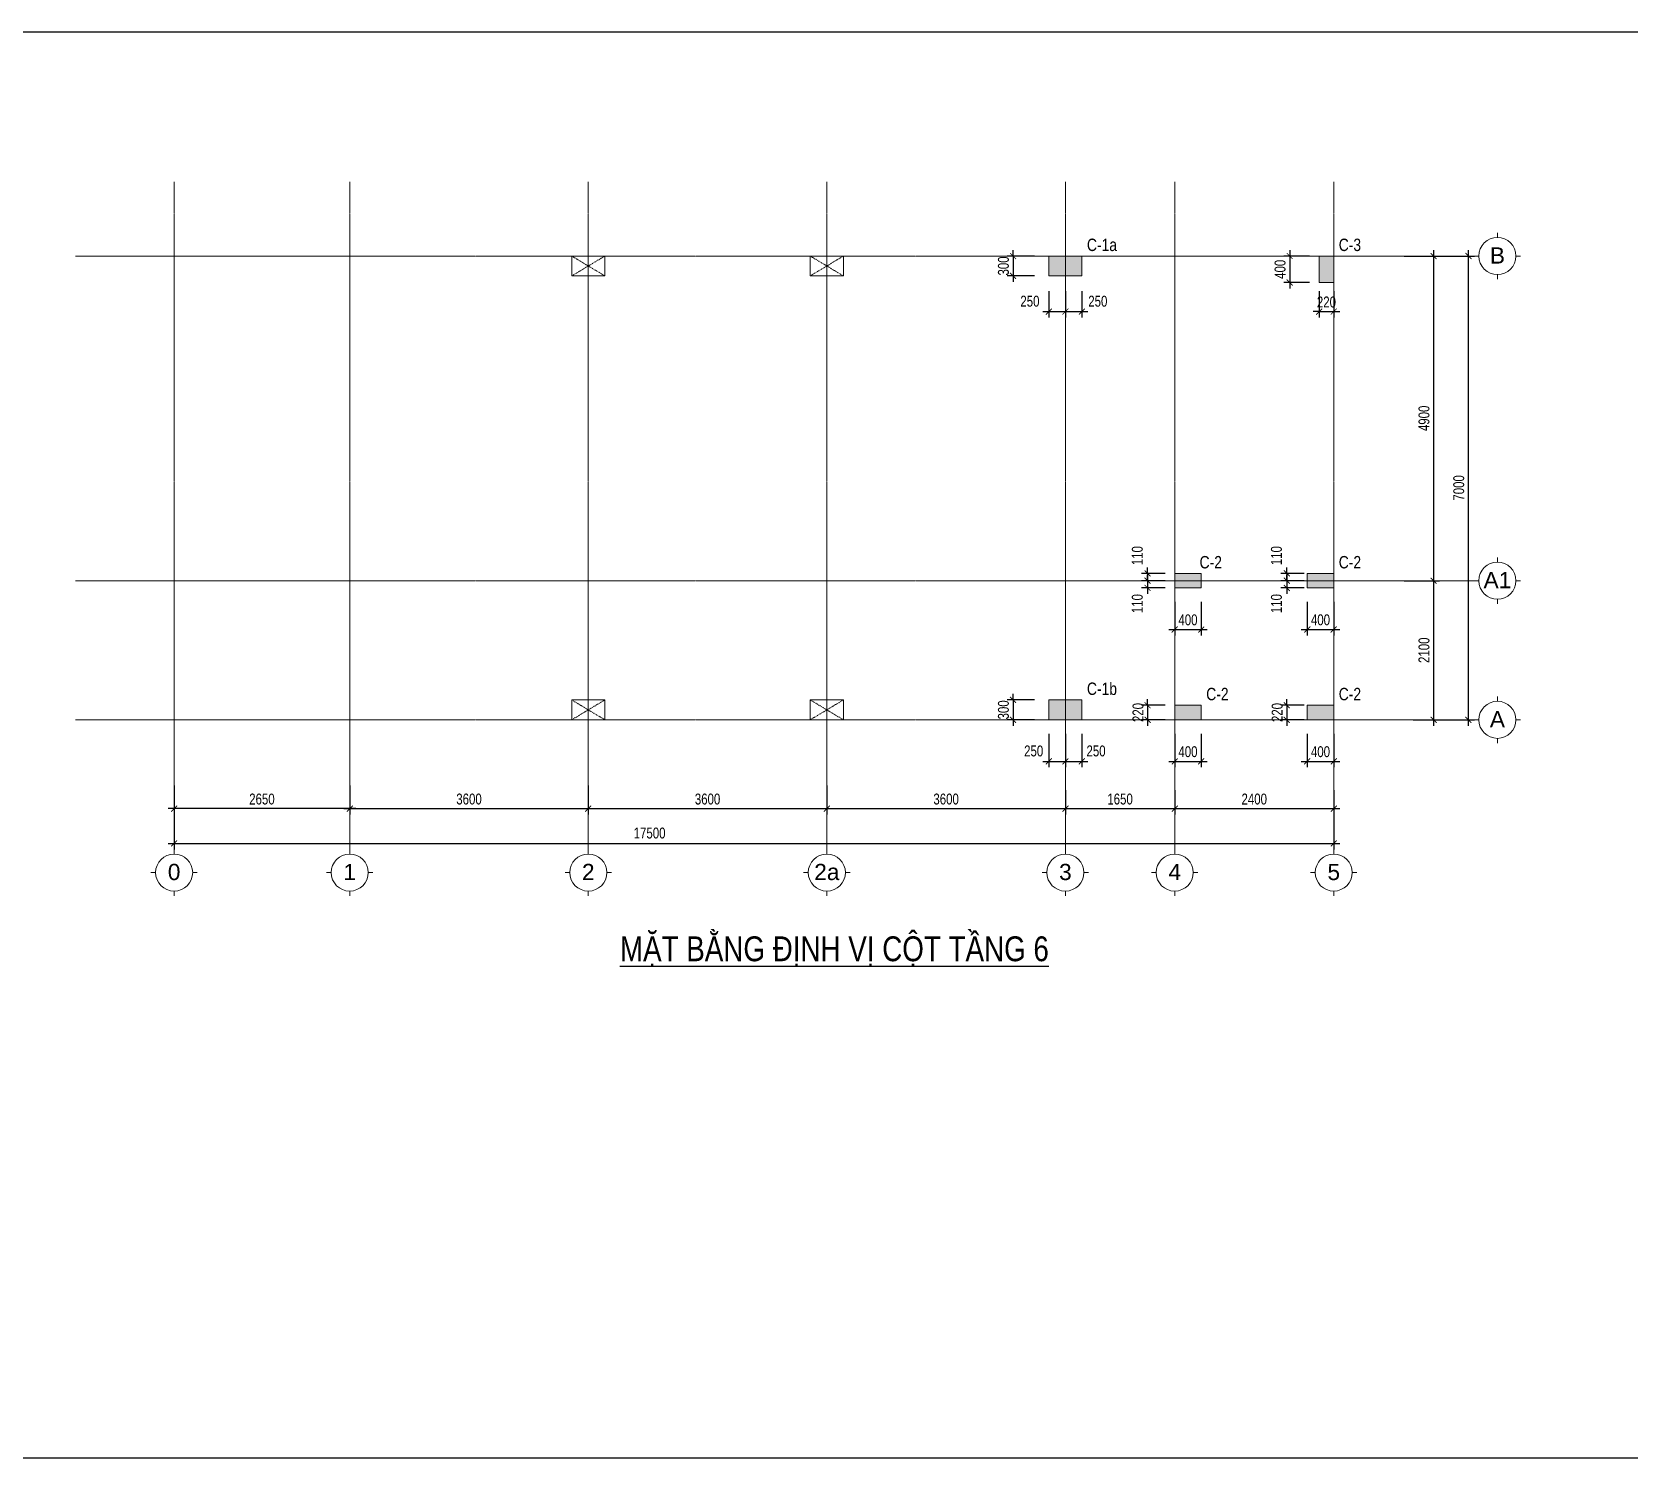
# Model space of a CAD drawing. Extents: x -165145 to 691808, y -202842 to 311040.
# Drawn here: x 291563 to 315665, y -49092 to -27567 of the extents above; entities that cross this region are included whole.
import ezdxf
from ezdxf.enums import TextEntityAlignment as Align

# ---------------------------------------------------------------- set-up
doc = ezdxf.new("R2010")
doc.units = 0
doc.header["$LTSCALE"] = 10
doc.header["$MEASUREMENT"] = 0
for name, pattern in [('CENTER', [2, 1.25, -0.25, 0.25, -0.25]), ('HIDDEN', [2.3807, 1.587, -0.7937]), ('ketcau-1', [2, 1, 1])]:
    doc.linetypes.add(name, pattern=pattern)
doc.layers.get('0').update_dxf_attribs({"linetype": 'CONTINUOUS'})
doc.layers.get('Defpoints').update_dxf_attribs({"color": 5, "linetype": 'CONTINUOUS'})
doc.layers.add('GE_KC_AXIS', color=5, linetype='CENTER')
doc.layers.add('GE_KC_TEXT_BIG', color=4, linetype='CONTINUOUS')
for name, color, linetype, lineweight in [('GE_KC_DIM', 1, 'CONTINUOUS', 20), ('GE_KC_HATCH', 250, 'CONTINUOUS', 20), ('GE_KC_NETKHUAT', 9, 'HIDDEN', 20), ('GE_KC_NETMANH', 8, 'CONTINUOUS', 20), ('GE_KC_NETTHAY', 2, 'CONTINUOUS', 20), ('GE_KC_TEN COT', 2, 'CONTINUOUS', 20), ('GE_KC_TEXT TRUC', 4, 'CONTINUOUS', 20), ('GE_KC_TRUC', 5, 'CENTER', 20), ('L-SITE', 91, 'CONTINUOUS', 9)]:
    doc.layers.add(name, color=color, linetype=linetype, lineweight=lineweight)
doc.styles.add('Arial', font='arial.ttf', dxfattribs={"height": 400})
doc.styles.add('GE_KC-Arial', font='arial.ttf', dxfattribs={"width": 0.75})
doc.dimstyles.new('GE_KC_DIM75', dxfattribs={"dimscale": 75, "dimtxt": 2.2, "dimasz": 1.2, "dimexe": 1.2, "dimexo": 0, "dimgap": 0.8, "dimtad": 1, "dimdec": 0, "dimzin": 1, "dimdsep": 46, "dimtxsty": 'GE_KC-Arial', "dimblk": 'ARCHTICK', "dimcen": 1.2, "dimdle": 1.2, "dimclrd": 1, "dimclre": 1, "dimclrt": 4, "dimadec": 0, "dimazin": 0, "dimtfac": 1, "dimtdec": 0, "dimtix": 1, "dimtmove": 2, "dimatfit": 3, "dimfxl": 0.15, "dimtvp": 0.833333, "dimtolj": 1, "dimtzin": 0, "dimarcsym": 0})

# ---------------------------------------------------------------- blocks, each defined once
blk = doc.blocks.new('Grid - M_Grid Head - Circle-24584-TẦNG 2')
at = {"layer": 'L-SITE'}
for p, q in [((0, 4), (0, 5)), ((-4, 0), (-5, 0)), ((4, 0), (5, 0)), ((0, -4), (0, -5))]:
    blk.add_line(p, q, dxfattribs=at)
blk.add_circle((0, 0), 4, dxfattribs=at)
blk = doc.blocks.new('_ArchTick')
at = {"color": 0, "linetype": 'ByBlock', "const_width": 0.15}
blk.add_lwpolyline([(-0.5, -0.5), (0.5, 0.5)], dxfattribs=at)
blk = doc.blocks.new('*D1464')
at = {"layer": 'Defpoints', "color": 0, "transparency": 16777216}
for p in [(15914, 7000), (16882, 7000), (16048, 0)]:
    blk.add_point(p, dxfattribs=at)
at = {"layer": 'GE_KC_DIM', "color": 1, "lineweight": -2, "transparency": 16777216}
for p, q in [((15914, 7000), (16972, 7000)), ((16882, -90), (16882, 7090)), ((16048, 0), (16972, 0))]:
    blk.add_line(p, q, dxfattribs=at)
at = {"layer": 'GE_KC_DIM', "color": 1, "lineweight": -2, "transparency": 16777216, "xscale": 90, "yscale": 90, "zscale": 90}
for p, rotation in [((16882, 7000), 90), ((16882, 0), 270)]:
    blk.add_blockref('_ArchTick', p, dxfattribs=dict(at, rotation=rotation))
at = {"layer": 'GE_KC_DIM', "color": 4, "transparency": 16777216, "insert": (16737, 3500), "char_height": 165, "attachment_point": 5, "rotation": 90, "style": 'GE_KC-Arial'}
blk.add_mtext('\\A1;7000', dxfattribs=at)
blk = doc.blocks.new('*D1465')
at = {"layer": 'Defpoints', "color": 0, "transparency": 16777216}
for p in [(0, -991), (3600, -991), (3600, -1341)]:
    blk.add_point(p, dxfattribs=at)
at = {"layer": 'GE_KC_DIM', "color": 1, "lineweight": -2, "transparency": 16777216}
for p, q in [((0, -991), (0, -1431)), ((3600, -991), (3600, -1431)), ((-90, -1341), (3690, -1341))]:
    blk.add_line(p, q, dxfattribs=at)
at = {"layer": 'GE_KC_DIM', "color": 1, "lineweight": -2, "transparency": 16777216, "xscale": 90, "yscale": 90, "zscale": 90, "rotation": 180}
blk.add_blockref('_ArchTick', (0, -1341), dxfattribs=at)
at = {"layer": 'GE_KC_DIM', "color": 1, "lineweight": -2, "transparency": 16777216, "xscale": 90, "yscale": 90, "zscale": 90}
blk.add_blockref('_ArchTick', (3600, -1341), dxfattribs=at)
at = {"layer": 'GE_KC_DIM', "color": 4, "transparency": 16777216, "insert": (1800, -1197), "char_height": 165, "attachment_point": 5, "style": 'GE_KC-Arial'}
blk.add_mtext('\\A1;3600', dxfattribs=at)
blk = doc.blocks.new('*D1466')
at = {"layer": 'Defpoints', "color": 0, "transparency": 16777216}
for p in [(10800, -1062), (12450, -1062), (12450, -1341)]:
    blk.add_point(p, dxfattribs=at)
at = {"layer": 'GE_KC_DIM', "color": 1, "lineweight": -2, "transparency": 16777216}
for p, q in [((10800, -1062), (10800, -1431)), ((12450, -1062), (12450, -1431)), ((10710, -1341), (12540, -1341))]:
    blk.add_line(p, q, dxfattribs=at)
at = {"layer": 'GE_KC_DIM', "color": 1, "lineweight": -2, "transparency": 16777216, "xscale": 90, "yscale": 90, "zscale": 90, "rotation": 180}
blk.add_blockref('_ArchTick', (10800, -1341), dxfattribs=at)
at = {"layer": 'GE_KC_DIM', "color": 1, "lineweight": -2, "transparency": 16777216, "xscale": 90, "yscale": 90, "zscale": 90}
blk.add_blockref('_ArchTick', (12450, -1341), dxfattribs=at)
at = {"layer": 'GE_KC_DIM', "color": 4, "transparency": 16777216, "insert": (11625, -1197), "char_height": 165, "attachment_point": 5, "style": 'GE_KC-Arial'}
blk.add_mtext('\\A1;1650', dxfattribs=at)
blk = doc.blocks.new('*D1467')
at = {"layer": 'Defpoints', "color": 0, "transparency": 16777216}
for p in [(12450, -1062), (14850, -1062), (14850, -1341)]:
    blk.add_point(p, dxfattribs=at)
at = {"layer": 'GE_KC_DIM', "color": 1, "lineweight": -2, "transparency": 16777216}
for p, q in [((12450, -1062), (12450, -1431)), ((14850, -1062), (14850, -1431)), ((12360, -1341), (14940, -1341))]:
    blk.add_line(p, q, dxfattribs=at)
at = {"layer": 'GE_KC_DIM', "color": 1, "lineweight": -2, "transparency": 16777216, "xscale": 90, "yscale": 90, "zscale": 90, "rotation": 180}
blk.add_blockref('_ArchTick', (12450, -1341), dxfattribs=at)
at = {"layer": 'GE_KC_DIM', "color": 1, "lineweight": -2, "transparency": 16777216, "xscale": 90, "yscale": 90, "zscale": 90}
blk.add_blockref('_ArchTick', (14850, -1341), dxfattribs=at)
at = {"layer": 'GE_KC_DIM', "color": 4, "transparency": 16777216, "insert": (13650, -1197), "char_height": 165, "attachment_point": 5, "style": 'GE_KC-Arial'}
blk.add_mtext('\\A1;2400', dxfattribs=at)
blk = doc.blocks.new('*D1468')
at = {"layer": 'Defpoints', "color": 0, "transparency": 16777216}
for p in [(-2650, -991), (14850, -1062), (14850, -1866)]:
    blk.add_point(p, dxfattribs=at)
at = {"layer": 'GE_KC_DIM', "color": 1, "lineweight": -2, "transparency": 16777216}
for p, q in [((-2650, -991), (-2650, -1956)), ((14850, -1062), (14850, -1956)), ((-2740, -1866), (14940, -1866))]:
    blk.add_line(p, q, dxfattribs=at)
at = {"layer": 'GE_KC_DIM', "color": 1, "lineweight": -2, "transparency": 16777216, "xscale": 90, "yscale": 90, "zscale": 90, "rotation": 180}
blk.add_blockref('_ArchTick', (-2650, -1866), dxfattribs=at)
at = {"layer": 'GE_KC_DIM', "color": 1, "lineweight": -2, "transparency": 16777216, "xscale": 90, "yscale": 90, "zscale": 90}
blk.add_blockref('_ArchTick', (14850, -1866), dxfattribs=at)
at = {"layer": 'GE_KC_DIM', "color": 4, "transparency": 16777216, "insert": (4525, -1710), "char_height": 165, "attachment_point": 5, "style": 'GE_KC-Arial'}
blk.add_mtext('\\A1;17500', dxfattribs=at)
blk = doc.blocks.new('*D1469')
at = {"layer": 'Defpoints', "color": 0, "transparency": 16777216}
for p in [(15914, 7000), (15914, 2100), (16357, 2100)]:
    blk.add_point(p, dxfattribs=at)
at = {"layer": 'GE_KC_DIM', "color": 1, "lineweight": -2, "transparency": 16777216}
for p, q in [((15914, 7000), (16447, 7000)), ((16357, 7090), (16357, 2010)), ((15914, 2100), (16447, 2100))]:
    blk.add_line(p, q, dxfattribs=at)
at = {"layer": 'GE_KC_DIM', "color": 1, "lineweight": -2, "transparency": 16777216, "xscale": 90, "yscale": 90, "zscale": 90}
for p, rotation in [((16357, 7000), 90), ((16357, 2100), 270)]:
    blk.add_blockref('_ArchTick', p, dxfattribs=dict(at, rotation=rotation))
at = {"layer": 'GE_KC_DIM', "color": 4, "transparency": 16777216, "insert": (16212, 4550), "char_height": 165, "attachment_point": 5, "rotation": 90, "style": 'GE_KC-Arial'}
blk.add_mtext('\\A1;4900', dxfattribs=at)
blk = doc.blocks.new('*D1470')
at = {"layer": 'Defpoints', "color": 0, "transparency": 16777216}
for p in [(15914, 2100), (16048, 0), (16357, 0)]:
    blk.add_point(p, dxfattribs=at)
at = {"layer": 'GE_KC_DIM', "color": 1, "lineweight": -2, "transparency": 16777216}
for p, q in [((16357, 2190), (16357, -90)), ((15914, 2100), (16447, 2100)), ((16048, 0), (16447, 0))]:
    blk.add_line(p, q, dxfattribs=at)
at = {"layer": 'GE_KC_DIM', "color": 1, "lineweight": -2, "transparency": 16777216, "xscale": 90, "yscale": 90, "zscale": 90}
for p, rotation in [((16357, 2100), 90), ((16357, 0), 270)]:
    blk.add_blockref('_ArchTick', p, dxfattribs=dict(at, rotation=rotation))
at = {"layer": 'GE_KC_DIM', "color": 4, "transparency": 16777216, "insert": (16212, 1050), "char_height": 165, "attachment_point": 5, "rotation": 90, "style": 'GE_KC-Arial'}
blk.add_mtext('\\A1;2100', dxfattribs=at)
blk = doc.blocks.new('*D1471')
at = {"layer": 'Defpoints', "color": 0, "transparency": 16777216}
for p in [(-2650, -991), (0, -991), (-2650, -1341)]:
    blk.add_point(p, dxfattribs=at)
at = {"layer": 'GE_KC_DIM', "color": 1, "lineweight": -2, "transparency": 16777216}
for p, q in [((-2650, -991), (-2650, -1431)), ((0, -991), (0, -1431)), ((90, -1341), (-2740, -1341))]:
    blk.add_line(p, q, dxfattribs=at)
at = {"layer": 'GE_KC_DIM', "color": 1, "lineweight": -2, "transparency": 16777216, "xscale": 90, "yscale": 90, "zscale": 90, "rotation": 180}
blk.add_blockref('_ArchTick', (-2650, -1341), dxfattribs=at)
at = {"layer": 'GE_KC_DIM', "color": 1, "lineweight": -2, "transparency": 16777216, "xscale": 90, "yscale": 90, "zscale": 90}
blk.add_blockref('_ArchTick', (0, -1341), dxfattribs=at)
at = {"layer": 'GE_KC_DIM', "color": 4, "transparency": 16777216, "insert": (-1325, -1197), "char_height": 165, "attachment_point": 5, "style": 'GE_KC-Arial'}
blk.add_mtext('\\A1;2650', dxfattribs=at)
blk = doc.blocks.new('*D1472')
at = {"layer": 'Defpoints', "color": 0, "transparency": 16777216}
for p in [(3600, -991), (7200, -991), (7200, -1341)]:
    blk.add_point(p, dxfattribs=at)
at = {"layer": 'GE_KC_DIM', "color": 1, "lineweight": -2, "transparency": 16777216}
for p, q in [((3600, -991), (3600, -1431)), ((7200, -991), (7200, -1431)), ((3510, -1341), (7290, -1341))]:
    blk.add_line(p, q, dxfattribs=at)
at = {"layer": 'GE_KC_DIM', "color": 1, "lineweight": -2, "transparency": 16777216, "xscale": 90, "yscale": 90, "zscale": 90, "rotation": 180}
blk.add_blockref('_ArchTick', (3600, -1341), dxfattribs=at)
at = {"layer": 'GE_KC_DIM', "color": 1, "lineweight": -2, "transparency": 16777216, "xscale": 90, "yscale": 90, "zscale": 90}
blk.add_blockref('_ArchTick', (7200, -1341), dxfattribs=at)
at = {"layer": 'GE_KC_DIM', "color": 4, "transparency": 16777216, "insert": (5400, -1197), "char_height": 165, "attachment_point": 5, "style": 'GE_KC-Arial'}
blk.add_mtext('\\A1;3600', dxfattribs=at)
blk = doc.blocks.new('*D1473')
at = {"layer": 'Defpoints', "color": 0, "transparency": 16777216}
for p in [(7200, -991), (10800, -1062), (10800, -1341)]:
    blk.add_point(p, dxfattribs=at)
at = {"layer": 'GE_KC_DIM', "color": 1, "lineweight": -2, "transparency": 16777216}
for p, q in [((7200, -991), (7200, -1431)), ((10800, -1062), (10800, -1431)), ((7110, -1341), (10890, -1341))]:
    blk.add_line(p, q, dxfattribs=at)
at = {"layer": 'GE_KC_DIM', "color": 1, "lineweight": -2, "transparency": 16777216, "xscale": 90, "yscale": 90, "zscale": 90, "rotation": 180}
blk.add_blockref('_ArchTick', (7200, -1341), dxfattribs=at)
at = {"layer": 'GE_KC_DIM', "color": 1, "lineweight": -2, "transparency": 16777216, "xscale": 90, "yscale": 90, "zscale": 90}
blk.add_blockref('_ArchTick', (10800, -1341), dxfattribs=at)
at = {"layer": 'GE_KC_DIM', "color": 4, "transparency": 16777216, "insert": (9000, -1197), "char_height": 165, "attachment_point": 5, "style": 'GE_KC-Arial'}
blk.add_mtext('\\A1;3600', dxfattribs=at)
blk = doc.blocks.new('*D1020')
at = {"layer": 'Defpoints', "color": 0, "transparency": 16777216}
for p in [(306908, -38160), (307158, -38160), (307158, -38576)]:
    blk.add_point(p, dxfattribs=at)
at = {"layer": 'GE_KC_DIM', "color": 1, "lineweight": -2, "transparency": 16777216}
for p, q in [((306908, -38160), (306908, -38666)), ((307158, -38160), (307158, -38666)), ((306818, -38576), (307248, -38576))]:
    blk.add_line(p, q, dxfattribs=at)
at = {"layer": 'GE_KC_DIM', "color": 1, "lineweight": -2, "transparency": 16777216, "xscale": 90, "yscale": 90, "zscale": 90, "rotation": 180}
blk.add_blockref('_ArchTick', (306908, -38576), dxfattribs=at)
at = {"layer": 'GE_KC_DIM', "color": 1, "lineweight": -2, "transparency": 16777216, "xscale": 90, "yscale": 90, "zscale": 90}
blk.add_blockref('_ArchTick', (307158, -38576), dxfattribs=at)
at = {"layer": 'GE_KC_DIM', "color": 4, "transparency": 16777216, "insert": (306680, -38420), "char_height": 165, "attachment_point": 5, "style": 'GE_KC-Arial'}
blk.add_mtext('\\A1;250', dxfattribs=at)
blk = doc.blocks.new('*D1021')
at = {"layer": 'Defpoints', "color": 0, "transparency": 16777216}
for p in [(307158, -38160), (307408, -38160), (307408, -38576)]:
    blk.add_point(p, dxfattribs=at)
at = {"layer": 'GE_KC_DIM', "color": 1, "lineweight": -2, "transparency": 16777216}
for p, q in [((307158, -38160), (307158, -38666)), ((307408, -38160), (307408, -38666)), ((307068, -38576), (307498, -38576))]:
    blk.add_line(p, q, dxfattribs=at)
at = {"layer": 'GE_KC_DIM', "color": 1, "lineweight": -2, "transparency": 16777216, "xscale": 90, "yscale": 90, "zscale": 90, "rotation": 180}
blk.add_blockref('_ArchTick', (307158, -38576), dxfattribs=at)
at = {"layer": 'GE_KC_DIM', "color": 1, "lineweight": -2, "transparency": 16777216, "xscale": 90, "yscale": 90, "zscale": 90}
blk.add_blockref('_ArchTick', (307408, -38576), dxfattribs=at)
at = {"layer": 'GE_KC_DIM', "color": 4, "transparency": 16777216, "insert": (307621, -38420), "char_height": 165, "attachment_point": 5, "style": 'GE_KC-Arial'}
blk.add_mtext('\\A1;250', dxfattribs=at)
blk = doc.blocks.new('*D1022')
at = {"layer": 'Defpoints', "color": 0, "transparency": 16777216}
for p in [(306694, -37649), (306368, -37949), (306694, -37949)]:
    blk.add_point(p, dxfattribs=at)
at = {"layer": 'GE_KC_DIM', "color": 1, "lineweight": -2, "transparency": 16777216}
for p, q in [((306368, -37649), (306368, -37559)), ((306694, -37649), (306278, -37649)), ((306368, -37649), (306368, -37949)), ((306694, -37949), (306278, -37949)), ((306368, -37949), (306368, -38039))]:
    blk.add_line(p, q, dxfattribs=at)
at = {"layer": 'GE_KC_DIM', "color": 1, "lineweight": -2, "transparency": 16777216, "xscale": 90, "yscale": 90, "zscale": 90}
for p, rotation in [((306368, -37649), 270), ((306368, -37949), 90)]:
    blk.add_blockref('_ArchTick', p, dxfattribs=dict(at, rotation=rotation))
at = {"layer": 'GE_KC_DIM', "color": 4, "transparency": 16777216, "insert": (306224, -37799), "char_height": 165, "attachment_point": 5, "rotation": 90, "style": 'GE_KC-Arial'}
blk.add_mtext('\\A1;300', dxfattribs=at)
blk = doc.blocks.new('*D1023')
at = {"layer": 'Defpoints', "color": 0, "transparency": 16777216}
for p in [(306908, -31477), (307158, -31477), (307158, -31788)]:
    blk.add_point(p, dxfattribs=at)
at = {"layer": 'GE_KC_DIM', "color": 1, "lineweight": -2, "transparency": 16777216}
for p, q in [((306908, -31477), (306908, -31878)), ((307158, -31477), (307158, -31878)), ((306818, -31788), (307248, -31788))]:
    blk.add_line(p, q, dxfattribs=at)
at = {"layer": 'GE_KC_DIM', "color": 1, "lineweight": -2, "transparency": 16777216, "xscale": 90, "yscale": 90, "zscale": 90, "rotation": 180}
blk.add_blockref('_ArchTick', (306908, -31788), dxfattribs=at)
at = {"layer": 'GE_KC_DIM', "color": 1, "lineweight": -2, "transparency": 16777216, "xscale": 90, "yscale": 90, "zscale": 90}
blk.add_blockref('_ArchTick', (307158, -31788), dxfattribs=at)
at = {"layer": 'GE_KC_DIM', "color": 4, "transparency": 16777216, "insert": (306623, -31632), "char_height": 165, "attachment_point": 5, "style": 'GE_KC-Arial'}
blk.add_mtext('\\A1;250', dxfattribs=at)
blk = doc.blocks.new('*D1024')
at = {"layer": 'Defpoints', "color": 0, "transparency": 16777216}
for p in [(307158, -31477), (307408, -31477), (307408, -31788)]:
    blk.add_point(p, dxfattribs=at)
at = {"layer": 'GE_KC_DIM', "color": 1, "lineweight": -2, "transparency": 16777216}
for p, q in [((307158, -31477), (307158, -31878)), ((307408, -31477), (307408, -31878)), ((307068, -31788), (307498, -31788))]:
    blk.add_line(p, q, dxfattribs=at)
at = {"layer": 'GE_KC_DIM', "color": 1, "lineweight": -2, "transparency": 16777216, "xscale": 90, "yscale": 90, "zscale": 90, "rotation": 180}
blk.add_blockref('_ArchTick', (307158, -31788), dxfattribs=at)
at = {"layer": 'GE_KC_DIM', "color": 1, "lineweight": -2, "transparency": 16777216, "xscale": 90, "yscale": 90, "zscale": 90}
blk.add_blockref('_ArchTick', (307408, -31788), dxfattribs=at)
at = {"layer": 'GE_KC_DIM', "color": 4, "transparency": 16777216, "insert": (307648, -31632), "char_height": 165, "attachment_point": 5, "style": 'GE_KC-Arial'}
blk.add_mtext('\\A1;250', dxfattribs=at)
blk = doc.blocks.new('*D1025')
at = {"layer": 'Defpoints', "color": 0, "transparency": 16777216}
for p in [(306694, -30949), (306368, -31249), (306694, -31249)]:
    blk.add_point(p, dxfattribs=at)
at = {"layer": 'GE_KC_DIM', "color": 1, "lineweight": -2, "transparency": 16777216}
for p, q in [((306694, -30949), (306278, -30949)), ((306368, -30949), (306368, -30859)), ((306368, -30949), (306368, -31249)), ((306694, -31249), (306278, -31249)), ((306368, -31249), (306368, -31339))]:
    blk.add_line(p, q, dxfattribs=at)
at = {"layer": 'GE_KC_DIM', "color": 1, "lineweight": -2, "transparency": 16777216, "xscale": 90, "yscale": 90, "zscale": 90}
for p, rotation in [((306368, -30949), 270), ((306368, -31249), 90)]:
    blk.add_blockref('_ArchTick', p, dxfattribs=dict(at, rotation=rotation))
at = {"layer": 'GE_KC_DIM', "color": 4, "transparency": 16777216, "insert": (306224, -31099), "char_height": 165, "attachment_point": 5, "rotation": 90, "style": 'GE_KC-Arial'}
blk.add_mtext('\\A1;300', dxfattribs=at)
blk = doc.blocks.new('*D1026')
at = {"layer": 'Defpoints', "color": 0, "transparency": 16777216}
for p in [(310844, -30949), (310543, -31349), (310844, -31349)]:
    blk.add_point(p, dxfattribs=at)
at = {"layer": 'GE_KC_DIM', "color": 1, "lineweight": -2, "transparency": 16777216}
for p, q in [((310844, -30949), (310453, -30949)), ((310543, -30859), (310543, -31439)), ((310844, -31349), (310453, -31349))]:
    blk.add_line(p, q, dxfattribs=at)
at = {"layer": 'GE_KC_DIM', "color": 1, "lineweight": -2, "transparency": 16777216, "xscale": 90, "yscale": 90, "zscale": 90}
for p, rotation in [((310543, -30949), 90), ((310543, -31349), 270)]:
    blk.add_blockref('_ArchTick', p, dxfattribs=dict(at, rotation=rotation))
at = {"layer": 'GE_KC_DIM', "color": 4, "transparency": 16777216, "insert": (310399, -31149), "char_height": 165, "attachment_point": 5, "rotation": 90, "style": 'GE_KC-Arial'}
blk.add_mtext('\\A1;400', dxfattribs=at)
blk = doc.blocks.new('*D1027')
at = {"layer": 'Defpoints', "color": 0, "transparency": 16777216}
for p in [(310988, -31477), (311208, -31477), (311208, -31788)]:
    blk.add_point(p, dxfattribs=at)
at = {"layer": 'GE_KC_DIM', "color": 1, "lineweight": -2, "transparency": 16777216}
for p, q in [((310988, -31477), (310988, -31878)), ((311208, -31477), (311208, -31878)), ((310988, -31788), (310898, -31788)), ((310988, -31788), (311208, -31788)), ((311208, -31788), (311298, -31788))]:
    blk.add_line(p, q, dxfattribs=at)
at = {"layer": 'GE_KC_DIM', "color": 1, "lineweight": -2, "transparency": 16777216, "xscale": 90, "yscale": 90, "zscale": 90}
blk.add_blockref('_ArchTick', (310988, -31788), dxfattribs=at)
at = {"layer": 'GE_KC_DIM', "color": 1, "lineweight": -2, "transparency": 16777216, "xscale": 90, "yscale": 90, "zscale": 90, "rotation": 180}
blk.add_blockref('_ArchTick', (311208, -31788), dxfattribs=at)
at = {"layer": 'GE_KC_DIM', "color": 4, "transparency": 16777216, "insert": (311098, -31644), "char_height": 165, "attachment_point": 5, "style": 'GE_KC-Arial'}
blk.add_mtext('\\A1;220', dxfattribs=at)
blk = doc.blocks.new('*D1028')
at = {"layer": 'Defpoints', "color": 0, "transparency": 16777216}
for p in [(308663, -37729), (308399, -37949), (308663, -37949)]:
    blk.add_point(p, dxfattribs=at)
at = {"layer": 'GE_KC_DIM', "color": 1, "lineweight": -2, "transparency": 16777216}
for p, q in [((308663, -37729), (308309, -37729)), ((308399, -37729), (308399, -37639)), ((308399, -37729), (308399, -37949)), ((308663, -37949), (308309, -37949)), ((308399, -37949), (308399, -38039))]:
    blk.add_line(p, q, dxfattribs=at)
at = {"layer": 'GE_KC_DIM', "color": 1, "lineweight": -2, "transparency": 16777216, "xscale": 90, "yscale": 90, "zscale": 90}
for p, rotation in [((308399, -37729), 270), ((308399, -37949), 90)]:
    blk.add_blockref('_ArchTick', p, dxfattribs=dict(at, rotation=rotation))
at = {"layer": 'GE_KC_DIM', "color": 4, "transparency": 16777216, "insert": (308255, -37839), "char_height": 165, "attachment_point": 5, "rotation": 90, "style": 'GE_KC-Arial'}
blk.add_mtext('\\A1;220', dxfattribs=at)
blk = doc.blocks.new('*D1029')
at = {"layer": 'Defpoints', "color": 0, "transparency": 16777216}
for p in [(308808, -38160), (309208, -38160), (309208, -38576)]:
    blk.add_point(p, dxfattribs=at)
at = {"layer": 'GE_KC_DIM', "color": 1, "lineweight": -2, "transparency": 16777216}
for p, q in [((308808, -38160), (308808, -38666)), ((309208, -38160), (309208, -38666)), ((308718, -38576), (309298, -38576))]:
    blk.add_line(p, q, dxfattribs=at)
at = {"layer": 'GE_KC_DIM', "color": 1, "lineweight": -2, "transparency": 16777216, "xscale": 90, "yscale": 90, "zscale": 90, "rotation": 180}
blk.add_blockref('_ArchTick', (308808, -38576), dxfattribs=at)
at = {"layer": 'GE_KC_DIM', "color": 1, "lineweight": -2, "transparency": 16777216, "xscale": 90, "yscale": 90, "zscale": 90}
blk.add_blockref('_ArchTick', (309208, -38576), dxfattribs=at)
at = {"layer": 'GE_KC_DIM', "color": 4, "transparency": 16777216, "insert": (309008, -38431), "char_height": 165, "attachment_point": 5, "style": 'GE_KC-Arial'}
blk.add_mtext('\\A1;400', dxfattribs=at)
blk = doc.blocks.new('*D1030')
at = {"layer": 'Defpoints', "color": 0, "transparency": 16777216}
for p in [(310763, -37729), (310499, -37949), (310763, -37949)]:
    blk.add_point(p, dxfattribs=at)
at = {"layer": 'GE_KC_DIM', "color": 1, "lineweight": -2, "transparency": 16777216}
for p, q in [((310763, -37729), (310409, -37729)), ((310499, -37729), (310499, -37639)), ((310499, -37729), (310499, -37949)), ((310763, -37949), (310409, -37949)), ((310499, -37949), (310499, -38039))]:
    blk.add_line(p, q, dxfattribs=at)
at = {"layer": 'GE_KC_DIM', "color": 1, "lineweight": -2, "transparency": 16777216, "xscale": 90, "yscale": 90, "zscale": 90}
for p, rotation in [((310499, -37729), 270), ((310499, -37949), 90)]:
    blk.add_blockref('_ArchTick', p, dxfattribs=dict(at, rotation=rotation))
at = {"layer": 'GE_KC_DIM', "color": 4, "transparency": 16777216, "insert": (310355, -37839), "char_height": 165, "attachment_point": 5, "rotation": 90, "style": 'GE_KC-Arial'}
blk.add_mtext('\\A1;220', dxfattribs=at)
blk = doc.blocks.new('*D1031')
at = {"layer": 'Defpoints', "color": 0, "transparency": 16777216}
for p in [(310808, -38160), (311208, -38160), (311208, -38576)]:
    blk.add_point(p, dxfattribs=at)
at = {"layer": 'GE_KC_DIM', "color": 1, "lineweight": -2, "transparency": 16777216}
for p, q in [((310808, -38160), (310808, -38666)), ((311208, -38160), (311208, -38666)), ((310718, -38576), (311298, -38576))]:
    blk.add_line(p, q, dxfattribs=at)
at = {"layer": 'GE_KC_DIM', "color": 1, "lineweight": -2, "transparency": 16777216, "xscale": 90, "yscale": 90, "zscale": 90, "rotation": 180}
blk.add_blockref('_ArchTick', (310808, -38576), dxfattribs=at)
at = {"layer": 'GE_KC_DIM', "color": 1, "lineweight": -2, "transparency": 16777216, "xscale": 90, "yscale": 90, "zscale": 90}
blk.add_blockref('_ArchTick', (311208, -38576), dxfattribs=at)
at = {"layer": 'GE_KC_DIM', "color": 4, "transparency": 16777216, "insert": (311008, -38431), "char_height": 165, "attachment_point": 5, "style": 'GE_KC-Arial'}
blk.add_mtext('\\A1;400', dxfattribs=at)
blk = doc.blocks.new('*D1032')
at = {"layer": 'Defpoints', "color": 0, "transparency": 16777216}
for p in [(308399, -35849), (308663, -35739), (308663, -35849)]:
    blk.add_point(p, dxfattribs=at)
at = {"layer": 'GE_KC_DIM', "color": 1, "lineweight": -2, "transparency": 16777216}
for p, q in [((308399, -35739), (308399, -35649)), ((308663, -35739), (308309, -35739)), ((308663, -35849), (308309, -35849)), ((308399, -35739), (308399, -35849)), ((308399, -35849), (308399, -35939))]:
    blk.add_line(p, q, dxfattribs=at)
at = {"layer": 'GE_KC_DIM', "color": 1, "lineweight": -2, "transparency": 16777216, "xscale": 90, "yscale": 90, "zscale": 90}
for p, rotation in [((308399, -35739), 270), ((308399, -35849), 90)]:
    blk.add_blockref('_ArchTick', p, dxfattribs=dict(at, rotation=rotation))
at = {"layer": 'GE_KC_DIM', "color": 4, "transparency": 16777216, "insert": (308244, -35471), "char_height": 165, "attachment_point": 5, "rotation": 90, "style": 'GE_KC-Arial'}
blk.add_mtext('\\A1;110', dxfattribs=at)
blk = doc.blocks.new('*D1033')
at = {"layer": 'Defpoints', "color": 0, "transparency": 16777216}
for p in [(308663, -35849), (308399, -35959), (308663, -35959)]:
    blk.add_point(p, dxfattribs=at)
at = {"layer": 'GE_KC_DIM', "color": 1, "lineweight": -2, "transparency": 16777216}
for p, q in [((308663, -35849), (308309, -35849)), ((308399, -35849), (308399, -35759)), ((308399, -35849), (308399, -35959)), ((308663, -35959), (308309, -35959)), ((308399, -35959), (308399, -36049))]:
    blk.add_line(p, q, dxfattribs=at)
at = {"layer": 'GE_KC_DIM', "color": 1, "lineweight": -2, "transparency": 16777216, "xscale": 90, "yscale": 90, "zscale": 90}
for p, rotation in [((308399, -35849), 270), ((308399, -35959), 90)]:
    blk.add_blockref('_ArchTick', p, dxfattribs=dict(at, rotation=rotation))
at = {"layer": 'GE_KC_DIM', "color": 4, "transparency": 16777216, "insert": (308244, -36195), "char_height": 165, "attachment_point": 5, "rotation": 90, "style": 'GE_KC-Arial'}
blk.add_mtext('\\A1;110', dxfattribs=at)
blk = doc.blocks.new('*D1034')
at = {"layer": 'Defpoints', "color": 0, "transparency": 16777216}
for p in [(308808, -36170), (309208, -36170), (309208, -36586)]:
    blk.add_point(p, dxfattribs=at)
at = {"layer": 'GE_KC_DIM', "color": 1, "lineweight": -2, "transparency": 16777216}
for p, q in [((308808, -36170), (308808, -36676)), ((309208, -36170), (309208, -36676)), ((308718, -36586), (309298, -36586))]:
    blk.add_line(p, q, dxfattribs=at)
at = {"layer": 'GE_KC_DIM', "color": 1, "lineweight": -2, "transparency": 16777216, "xscale": 90, "yscale": 90, "zscale": 90, "rotation": 180}
blk.add_blockref('_ArchTick', (308808, -36586), dxfattribs=at)
at = {"layer": 'GE_KC_DIM', "color": 1, "lineweight": -2, "transparency": 16777216, "xscale": 90, "yscale": 90, "zscale": 90}
blk.add_blockref('_ArchTick', (309208, -36586), dxfattribs=at)
at = {"layer": 'GE_KC_DIM', "color": 4, "transparency": 16777216, "insert": (309008, -36441), "char_height": 165, "attachment_point": 5, "style": 'GE_KC-Arial'}
blk.add_mtext('\\A1;400', dxfattribs=at)
blk = doc.blocks.new('*D1035')
at = {"layer": 'Defpoints', "color": 0, "transparency": 16777216}
for p in [(310808, -36170), (311208, -36170), (311208, -36586)]:
    blk.add_point(p, dxfattribs=at)
at = {"layer": 'GE_KC_DIM', "color": 1, "lineweight": -2, "transparency": 16777216}
for p, q in [((310808, -36170), (310808, -36676)), ((311208, -36170), (311208, -36676)), ((310718, -36586), (311298, -36586))]:
    blk.add_line(p, q, dxfattribs=at)
at = {"layer": 'GE_KC_DIM', "color": 1, "lineweight": -2, "transparency": 16777216, "xscale": 90, "yscale": 90, "zscale": 90, "rotation": 180}
blk.add_blockref('_ArchTick', (310808, -36586), dxfattribs=at)
at = {"layer": 'GE_KC_DIM', "color": 1, "lineweight": -2, "transparency": 16777216, "xscale": 90, "yscale": 90, "zscale": 90}
blk.add_blockref('_ArchTick', (311208, -36586), dxfattribs=at)
at = {"layer": 'GE_KC_DIM', "color": 4, "transparency": 16777216, "insert": (311008, -36441), "char_height": 165, "attachment_point": 5, "style": 'GE_KC-Arial'}
blk.add_mtext('\\A1;400', dxfattribs=at)
blk = doc.blocks.new('*D1036')
at = {"layer": 'Defpoints', "color": 0, "transparency": 16777216}
for p in [(310499, -35849), (310763, -35739), (310763, -35849)]:
    blk.add_point(p, dxfattribs=at)
at = {"layer": 'GE_KC_DIM', "color": 1, "lineweight": -2, "transparency": 16777216}
for p, q in [((310499, -35739), (310499, -35649)), ((310763, -35739), (310409, -35739)), ((310763, -35849), (310409, -35849)), ((310499, -35739), (310499, -35849)), ((310499, -35849), (310499, -35939))]:
    blk.add_line(p, q, dxfattribs=at)
at = {"layer": 'GE_KC_DIM', "color": 1, "lineweight": -2, "transparency": 16777216, "xscale": 90, "yscale": 90, "zscale": 90}
for p, rotation in [((310499, -35739), 270), ((310499, -35849), 90)]:
    blk.add_blockref('_ArchTick', p, dxfattribs=dict(at, rotation=rotation))
at = {"layer": 'GE_KC_DIM', "color": 4, "transparency": 16777216, "insert": (310344, -35471), "char_height": 165, "attachment_point": 5, "rotation": 90, "style": 'GE_KC-Arial'}
blk.add_mtext('\\A1;110', dxfattribs=at)
blk = doc.blocks.new('*D1037')
at = {"layer": 'Defpoints', "color": 0, "transparency": 16777216}
for p in [(310763, -35849), (310499, -35959), (310763, -35959)]:
    blk.add_point(p, dxfattribs=at)
at = {"layer": 'GE_KC_DIM', "color": 1, "lineweight": -2, "transparency": 16777216}
for p, q in [((310763, -35849), (310409, -35849)), ((310499, -35849), (310499, -35759)), ((310499, -35849), (310499, -35959)), ((310763, -35959), (310409, -35959)), ((310499, -35959), (310499, -36049))]:
    blk.add_line(p, q, dxfattribs=at)
at = {"layer": 'GE_KC_DIM', "color": 1, "lineweight": -2, "transparency": 16777216, "xscale": 90, "yscale": 90, "zscale": 90}
for p, rotation in [((310499, -35849), 270), ((310499, -35959), 90)]:
    blk.add_blockref('_ArchTick', p, dxfattribs=dict(at, rotation=rotation))
at = {"layer": 'GE_KC_DIM', "color": 4, "transparency": 16777216, "insert": (310344, -36195), "char_height": 165, "attachment_point": 5, "rotation": 90, "style": 'GE_KC-Arial'}
blk.add_mtext('\\A1;110', dxfattribs=at)
blk = doc.blocks.new('A$C5633f656')
at = {"layer": 'GE_KC_HATCH', "linetype": 'ketcau-1'}
for points in [[(11050, 7000), (10550, 7000), (10550, 6700), (11050, 6700)], [(14850, 7000), (14630, 7000), (14630, 6600), (14850, 6600)], [(12850, 2210), (12450, 2210), (12450, 1990), (12850, 1990)], [(14850, 2210), (14450, 2210), (14450, 1990), (14850, 1990)], [(11050, 300), (10550, 300), (10550, 0), (11050, 0)], [(12850, 220), (12450, 220), (12450, 0), (12850, 0)], [(14850, 220), (14450, 220), (14450, 0), (14850, 0)]]:
    blk.add_hatch(color=1, dxfattribs=at).paths.add_polyline_path(points)
at = {"layer": 'GE_KC_NETKHUAT'}
for p, q in [((3350, 6700), (3850, 7000)), ((3350, 7000), (3850, 6700)), ((6950, 6700), (7450, 7000)), ((6950, 7000), (7450, 6700)), ((3350, 0), (3850, 300)), ((3350, 300), (3850, 0)), ((6950, 0), (7450, 300)), ((6950, 300), (7450, 0))]:
    blk.add_line(p, q, dxfattribs=at)
at = {"layer": 'GE_KC_NETTHAY', "linetype": 'Continuous'}
for p, q in [((3850, 7000), (3350, 7000)), ((3350, 7000), (3350, 6700)), ((3850, 6700), (3850, 7000)), ((7450, 7000), (6950, 7000)), ((6950, 7000), (6950, 6700)), ((7450, 6700), (7450, 7000)), ((3350, 6700), (3850, 6700)), ((6950, 6700), (7450, 6700)), ((3850, 300), (3350, 300)), ((3350, 300), (3350, 0)), ((3850, 0), (3850, 300)), ((7450, 300), (6950, 300)), ((6950, 300), (6950, 0)), ((7450, 0), (7450, 300)), ((3350, 0), (3850, 0)), ((6950, 0), (7450, 0))]:
    blk.add_line(p, q, dxfattribs=at)
for points in [[(11050, 7000), (10550, 7000), (10550, 6700), (11050, 6700)], [(14850, 7000), (14630, 7000), (14630, 6600), (14850, 6600)], [(12850, 2210), (12450, 2210), (12450, 1990), (12850, 1990)], [(14850, 2210), (14450, 2210), (14450, 1990), (14850, 1990)], [(11050, 300), (10550, 300), (10550, 0), (11050, 0)], [(12850, 220), (12450, 220), (12450, 0), (12850, 0)], [(14850, 220), (14450, 220), (14450, 0), (14850, 0)]]:
    blk.add_lwpolyline(points, close=True, dxfattribs=at)
blk = doc.blocks.new('TRUC')
at = {"layer": 'GE_KC_TRUC', "ltscale": 2}
for p, q in [((-2650, -1955.6), (-2650, 8124.4)), ((0, -1955.6), (0, 8124.4)), ((3600, -1955.6), (3600, 8124.4)), ((7200, -1955.6), (7200, 8124.4)), ((10800, -1955.6), (10800, 8124.4)), ((12450, -1955.6), (12450, 8124.4)), ((14850, -1955.6), (14850, 8124.4)), ((-4139.6, 7000), (16969.7, 7000)), ((-4139.6, 2100), (16969.7, 2100)), ((-4139.6, 0), (16969.7, 0))]:
    blk.add_line(p, q, dxfattribs=at)
at = {"layer": 'GE_KC_TEXT TRUC', "lineweight": 9, "xscale": 70, "yscale": 70, "zscale": 70, "rotation": 270}
for p in [(17319.7, 7000), (17319.7, 2100), (17319.7, 0), (-2650, -2305.6), (0, -2305.6), (3600, -2305.6), (7200, -2305.6), (10800, -2305.6), (12450, -2305.6), (14850, -2305.6)]:
    blk.add_blockref('Grid - M_Grid Head - Circle-24584-TẦNG 2', p, dxfattribs=at)
at = {"layer": 'GE_KC_TEXT TRUC', "style": 'Arial'}
for s, p in [('B', (17319.7, 6886.4)), ('A1', (17319.7, 1986.4)), ('A', (17319.7, -113.6)), ('0', (-2650, -2419.2)), ('1', (0, -2419.2)), ('2', (3600, -2419.2)), ('2a', (7200, -2419.2)), ('3', (10800, -2419.2)), ('4', (12450, -2419.2)), ('5', (14850, -2419.2))]:
    blk.add_text(s, height=245, dxfattribs=at).set_placement(p, align=Align.CENTER)
at = {"layer": 'GE_KC_DIM'}
for base, p1, p2, picture, middle in [((16881.7, 7000), (16048.4, 0), (15914.3, 7000), '*D1464', (16737.4, 3500)), ((16356.7, 2100), (15914.3, 7000), (15914.3, 2100), '*D1469', (16212.4, 4550)), ((16356.7, 0), (15914.3, 2100), (16048.4, 0), '*D1470', (16212.4, 1050))]:
    dim = blk.add_linear_dim(base=base, p1=p1, p2=p2, angle=90, dimstyle='GE_KC_DIM75', dxfattribs=at)
    dim.commit()
    dim.dimension.update_dxf_attribs({"geometry": picture, "text_midpoint": middle})
dim = blk.add_linear_dim(base=(14850, -1866.2), p1=(-2650, -990.7), p2=(14850, -1061.9), dimstyle='GE_KC_DIM75', dxfattribs=at)
dim.commit()
dim.dimension.update_dxf_attribs({"geometry": '*D1468', "text_midpoint": (4525, -1710.5), "dimtype": 128})
for base, p1, p2, picture, middle in [((-2650, -1341.2), (0, -990.7), (-2650, -990.7), '*D1471', (-1325, -1197)), ((3600, -1341.2), (0, -990.7), (3600, -990.7), '*D1465', (1800, -1196.9)), ((7200, -1341.2), (3600, -990.7), (7200, -990.7), '*D1472', (5400, -1196.9)), ((10800, -1341.2), (7200, -990.7), (10800, -1061.9), '*D1473', (9000, -1196.9)), ((12450, -1341.2), (10800, -1061.9), (12450, -1061.9), '*D1466', (11625, -1197)), ((14850, -1341.2), (12450, -1061.9), (14850, -1061.9), '*D1467', (13650, -1197))]:
    dim = blk.add_linear_dim(base=base, p1=p1, p2=p2, dimstyle='GE_KC_DIM75', dxfattribs=at)
    dim.commit()
    dim.dimension.update_dxf_attribs({"geometry": picture, "text_midpoint": middle})

msp = doc.modelspace()

# ---------------------------------------------------------------- linework, layer by layer
at = {"layer": 'Defpoints'}
msp.add_lwpolyline([(291072.50782, -27566.72767), (316947.50782, -27566.72767), (316947.50782, -49091.72767), (291072.50782, -49091.72767)], close=True, dxfattribs=at)
at = {"layer": 'GE_KC_NETMANH'}
msp.add_line((174130.40086, -27566.72767), (385223.40086, -27566.72767), dxfattribs=at)

# ---------------------------------------------------------------- block references
at = {"layer": 'GE_KC_AXIS', "linetype": 'Continuous'}
msp.add_blockref('TRUC', (296358.46831, -37949.041), dxfattribs=at)
at = {"layer": 'GE_KC_NETKHUAT'}
msp.add_blockref('A$C5633f656', (296358.46831, -37949.041), dxfattribs=at)

# ---------------------------------------------------------------- texts
at = {"layer": 'GE_KC_TEN COT', "color": 2, "linetype": 'Continuous', "style": 'GE_KC-Arial', "width": 0.8}
for s, p in [('C-1a', (307483.46831, -30874.04153)), ('C-3', (311283.46831, -30874.043)), ('C-2', (309183.46831, -35664.01897)), ('C-2', (311283.46831, -35664.01897)), ('C-1b', (307483.46831, -37574.03953)), ('C-2', (309283.46831, -37654.041)), ('C-2', (311283.46831, -37654.041))]:
    msp.add_text(s, height=187.5, dxfattribs=at).set_placement(p)
at = {"layer": 'GE_KC_TEXT_BIG', "style": 'GE_KC-Arial', "width": 0.8}
msp.add_text('%%UMẶT BẰNG ĐỊNH VỊ CỘT TẦNG 6', height=375, dxfattribs=at).set_placement((303672.60461, -41592.57157), align=Align.CENTER)

# ---------------------------------------------------------------- dimensions: what is measured, and where the dimension line sits
at = {"layer": 'GE_KC_DIM'}
for base, p1, p2, picture, middle in [((306368.11856, -31249.01618), (306694.36163, -30949.043), (306694.36163, -31249.01618), '*D1025', (306223.81774, -31099.02959)), ((310543.04944, -31349.043), (310843.88414, -30949.043), (310843.88414, -31349.043), '*D1026', (310398.8049, -31149.043)), ((306368.11856, -37949.041), (306694.36163, -37649.041), (306694.36163, -37949.041), '*D1022', (306223.81774, -37799.041)), ((308399.26763, -37949.041), (308663.21561, -37729.041), (308663.21561, -37949.041), '*D1028', (308255.02309, -37839.041)), ((310499.26763, -37949.041), (310763.21561, -37729.041), (310763.21561, -37949.041), '*D1030', (310355.02309, -37839.041))]:
    dim = msp.add_linear_dim(base=base, p1=p1, p2=p2, angle=90, dimstyle='GE_KC_DIM75', dxfattribs=at)
    dim.commit()
    dim.dimension.update_dxf_attribs({"geometry": picture, "text_midpoint": middle})
for base, p1, p2, picture, middle in [((307158.46831, -31788.08347), (306908.46831, -31477.3642), (307158.46831, -31477.3642), '*D1023', (306623.30326, -31632.35104)), ((307408.46831, -31788.08347), (307158.46831, -31477.3642), (307408.46831, -31477.3642), '*D1024', (307648.20811, -31632.35104)), ((307158.46831, -38575.54169), (306908.46831, -38160.36115), (307158.46831, -38160.36115), '*D1020', (306680.27288, -38419.80926)), ((307408.46831, -38575.54169), (307158.46831, -38160.36115), (307408.46831, -38160.36115), '*D1021', (307621.42071, -38419.80926))]:
    dim = msp.add_linear_dim(base=base, p1=p1, p2=p2, dimstyle='GE_KC_DIM75', dxfattribs=at)
    dim.commit()
    dim.dimension.update_dxf_attribs({"geometry": picture, "text_midpoint": middle, "dimtype": 160})
for base, p1, p2, picture, middle in [((311208.46831, -31788.08347), (310988.46831, -31477.3642), (311208.46831, -31477.3642), '*D1027', (311098.46831, -31643.83893)), ((309208.46831, -36585.51966), (308808.46831, -36170.33912), (309208.46831, -36170.33912), '*D1034', (309008.46831, -36441.27512)), ((311208.46831, -36585.51966), (310808.46831, -36170.33912), (311208.46831, -36170.33912), '*D1035', (311008.46831, -36441.27512)), ((309208.46831, -38575.54169), (308808.46831, -38160.36115), (309208.46831, -38160.36115), '*D1029', (309008.46831, -38431.29715)), ((311208.46831, -38575.54169), (310808.46831, -38160.36115), (311208.46831, -38160.36115), '*D1031', (311008.46831, -38431.29715))]:
    dim = msp.add_linear_dim(base=base, p1=p1, p2=p2, dimstyle='GE_KC_DIM75', dxfattribs=at)
    dim.commit()
    dim.dimension.update_dxf_attribs({"geometry": picture, "text_midpoint": middle})
for base, p1, p2, picture, middle in [((308399.26763, -35849.01897), (308663.21561, -35739.01897), (308663.21561, -35849.01897), '*D1032', (308243.53519, -35470.6712)), ((310499.26763, -35849.01897), (310763.21561, -35739.01897), (310763.21561, -35849.01897), '*D1036', (310343.53519, -35470.6712)), ((308399.26763, -35959.01897), (308663.21561, -35849.01897), (308663.21561, -35959.01897), '*D1033', (308243.53519, -36195.46268)), ((310499.26763, -35959.01897), (310763.21561, -35849.01897), (310763.21561, -35959.01897), '*D1037', (310343.53519, -36195.46268))]:
    dim = msp.add_linear_dim(base=base, p1=p1, p2=p2, angle=90, dimstyle='GE_KC_DIM75', dxfattribs=at)
    dim.commit()
    dim.dimension.update_dxf_attribs({"geometry": picture, "text_midpoint": middle, "dimtype": 160})

doc.saveas('drawing.dxf')
